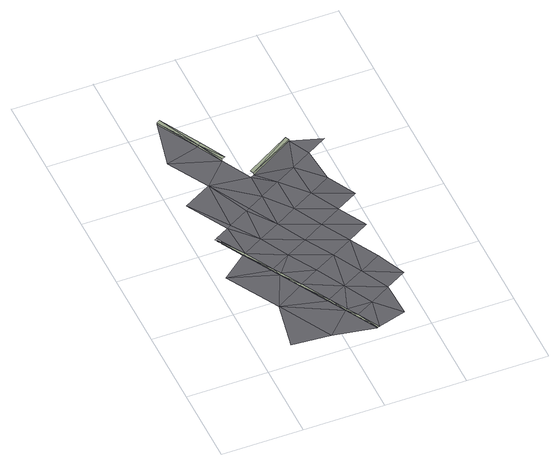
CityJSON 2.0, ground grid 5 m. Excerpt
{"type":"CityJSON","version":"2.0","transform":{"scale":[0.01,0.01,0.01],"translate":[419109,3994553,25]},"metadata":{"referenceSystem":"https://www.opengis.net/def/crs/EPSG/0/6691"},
"CityObjects":{
"road1":{"type":"Road","attributes":{"class":"1040","function":"9020","RoadStructureAttribute.sectionType":"9"},"geometry":[{"type":"MultiSurface","lod":"3","boundaries":[[[0,1,2]],[[2,3,4]],[[3,5,4]],[[6,4,5]],[[1,7,2]],[[8,3,2]],[[9,10,11]],[[9,12,6]],[[13,8,2]],[[10,14,15]],[[6,5,9]],[[7,13,2]],[[16,10,9]],[[9,5,17]],[[16,9,17]],[[14,18,19]],[[5,3,17]],[[20,16,17]],[[20,17,3]],[[21,16,20]],[[8,20,3]],[[20,22,21]],[[10,23,14]],[[18,24,19]],[[25,22,20]],[[26,7,1]],[[25,20,8]],[[27,10,16]],[[21,27,16]],[[23,18,14]],[[8,28,25]],[[29,22,25]],[[22,30,21]],[[8,13,28]],[[25,28,29]],[[13,7,28]],[[23,10,27]],[[31,29,28]],[[30,27,21]],[[7,31,28]],[[23,32,18]],[[33,29,31]],[[26,31,7]],[[33,31,34]],[[35,34,31]],[[36,30,22]],[[26,35,31]],[[33,36,29]],[[24,18,32]],[[22,29,36]],[[37,34,35]],[[27,38,23]],[[24,39,40]],[[41,33,34]],[[37,41,34]],[[23,42,32]],[[43,24,32]],[[30,44,27]],[[39,45,40]],[[43,46,24]],[[42,43,32]],[[33,41,36]],[[40,45,47]],[[44,38,27]],[[36,44,30]],[[42,23,38]],[[46,48,24]],[[48,39,24]],[[46,43,42]],[[45,49,47]],[[50,51,49]],[[41,37,52]],[[50,49,45]],[[50,53,51]],[[54,46,42]],[[38,55,42]],[[56,57,36]],[[45,39,50]],[[36,57,44]],[[39,58,50]],[[36,41,56]],[[59,53,50]],[[50,58,59]],[[56,41,52]],[[44,60,38]],[[42,55,54]],[[60,55,38]],[[57,60,44]],[[61,46,54]],[[48,46,61]],[[62,48,61]],[[56,63,57]],[[64,60,57]],[[63,64,57]],[[55,65,54]],[[61,66,62]],[[54,67,61]],[[62,68,69]],[[65,67,54]],[[60,70,55]],[[66,68,62]],[[61,67,66]],[[71,69,72]],[[73,72,69]],[[68,73,69]],[[55,70,65]],[[74,66,67]],[[75,67,65]],[[75,74,67]],[[74,76,66]],[[76,68,66]],[[76,77,68]]],"semantics":{"surfaces":[{"type":"TrafficArea","function":"1010"},{"type":"AuxiliaryTrafficArea","function":"1100"},{"type":"TrafficArea","function":"2000"}],"values":[0,0,0,0,0,0,1,1,0,2,1,0,1,1,1,2,1,1,1,1,1,1,2,2,1,0,1,2,2,2,1,1,2,1,1,1,2,1,2,1,2,1,1,1,1,2,1,2,2,2,1,2,2,2,2,2,2,2,2,2,2,2,2,2,2,2,2,2,2,1,1,2,1,1,2,2,2,1,2,1,2,1,1,2,2,2,2,2,2,2,2,2,2,2,2,2,2,1,2,2,2,2,1,1,1,2,2,2,2,2,2,2]}}]}
},
"vertices":[
[202,151,83],[442,131,85],[260,458,86],[362,691,85],[78,784,86],[335,739,85],[237,913,86],[591,282,87],[433,564,85],[239,914,88],[250,920,88],[141,1088,89],[139,1087,87],[530,390,86],[238,1142,88],[152,1094,89],[348,746,87],[337,740,87],[264,1157,88],[97,1396,89],[364,692,86],[375,699,86],[446,572,87],[376,990,90],[272,1493,91],[435,565,87],[703,83,85],[469,814,88],[532,391,88],[544,397,88],[567,639,89],[593,283,88],[390,1227,90],[604,289,88],[642,222,88],[705,84,86],[664,464,87],[716,90,86],[603,888,89],[423,1654,86],[131,1746,90],[756,287,86],[510,1065,90],[413,1240,90],[701,713,90],[343,1810,85],[515,1297,92],[202,2064,85],[521,1466,87],[204,2065,98],[344,1811,98],[224,2076,98],[893,142,86],[365,1822,98],[644,1139,92],[737,963,89],[884,358,87],[798,539,86],[425,1655,98],[446,1665,98],[834,788,90],[640,1367,95],[544,1479,88],[1011,429,88],[932,613,88],[872,1038,91],[766,1437,98],[778,1214,94],[827,1638,101],[542,1480,104],[968,863,93],[531,1500,104],[815,1660,113],[826,1639,113],[911,1288,100],[1006,1112,94],[891,1507,101],[1016,1576,103]
]}
